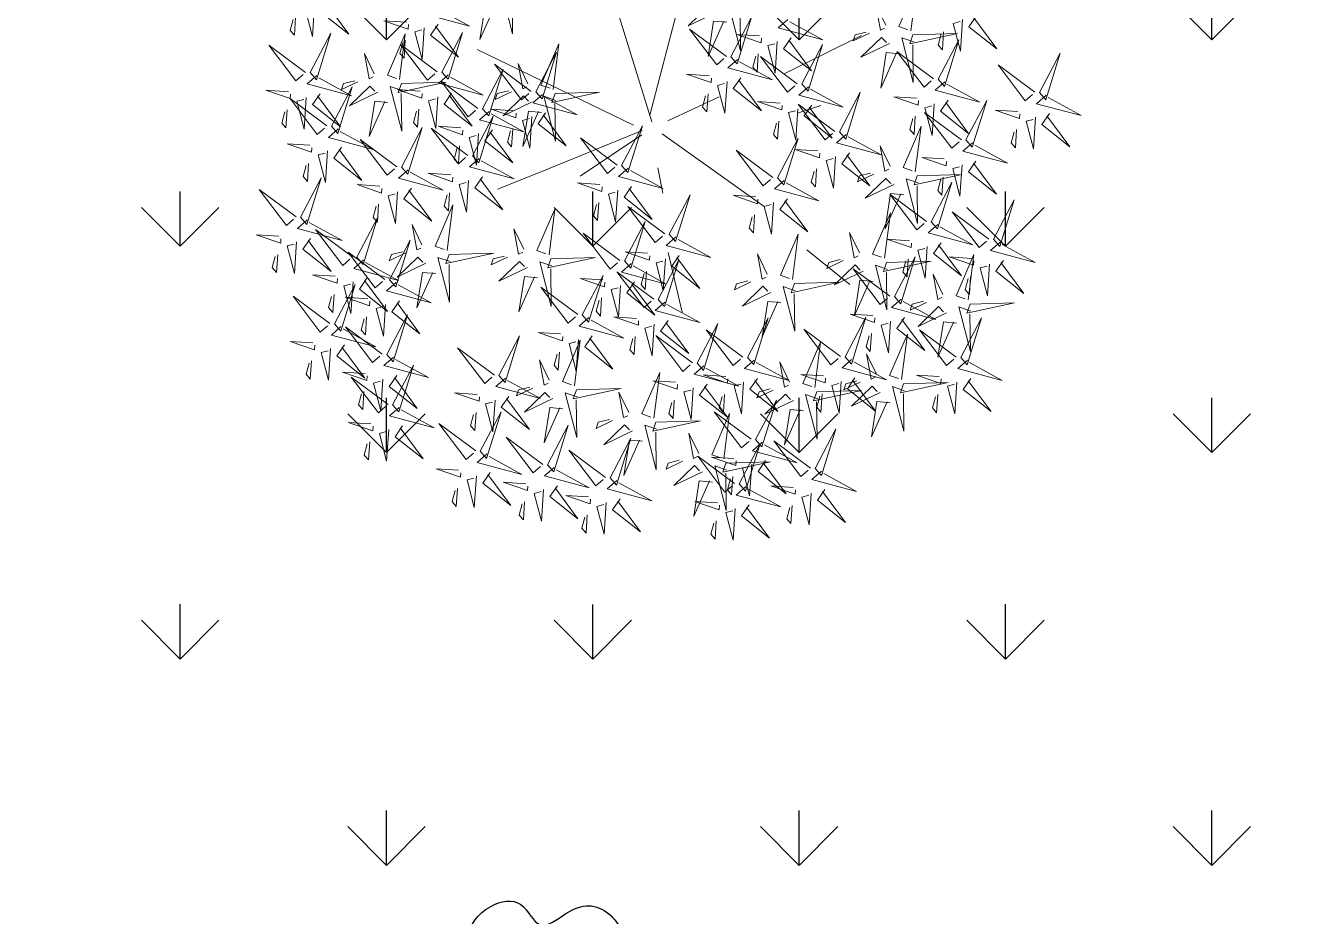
# Model space of a CAD drawing. Header units: inches. Extents: x -9 to 337, y -247 to 209.
# Drawn here: x 3.996 to 4.869, y 55.47 to 56.081 of the extents above; entities that cross this region are included whole.
import ezdxf

# ---------------------------------------------------------------- set-up
doc = ezdxf.new("R2010")
doc.units = ezdxf.units.IN
doc.header["$MEASUREMENT"] = 0
doc.linetypes.add('ACAD_ISO02W100', pattern=[15, 12, -3])
doc.layers.add('arboless', color=72, linetype='ACAD_ISO02W100')
doc.layers.add('Croto', color=16, linetype='Continuous', lineweight=5)

# ---------------------------------------------------------------- blocks, each defined once
blk = doc.blocks.new('purple flowers')
at = {"color": 202, "linetype": 'Continuous'}
blk.add_spline([(10.443, 12.058), (8.861, 11.482), (8.364, 12.473), (7.657, 13.189), (6.848, 14.189), (6.027, 15.48), (7.008, 16.122), (8.157, 17.837), (9.879, 17.779), (10.703, 16.677), (10.415, 15.422), (11.491, 14.728), (12.377, 14.038), (12.172, 12.117), (11.211, 11.637), (10.451, 12.067)], degree=3, dxfattribs=at)
blk = doc.blocks.new('A$C1CBF2075')
at = {"layer": 'Croto', "color": 32}
for p, q in [((0.33427, 0.33866), (0.38477, 0.45875)), ((0.32224, 0.33145), (0.27174, 0.44434)), ((0.31984, 0.33626), (0.24529, 0.3867)), ((0.40882, 0.35787), (0.44249, 0.36988)), ((0.33186, 0.33145), (0.40882, 0.35787)), ((0.33427, 0.32905), (0.38958, 0.33626)), ((0.31263, 0.32425), (0.27174, 0.31224)), ((0.32224, 0.31945), (0.3006, 0.22818)), ((0.34148, 0.30263), (0.3511, 0.28582)), ((0.22365, 0.29303), (0.16112, 0.27621)), ((0.23567, 0.2642), (0.21884, 0.257)), ((0.37756, 0.24979), (0.3992, 0.20896)), ((0.2982, 0.18254), (0.29098, 0.14171))]:
    blk.add_line(p, q, dxfattribs=at)
at = {"layer": 'Croto', "color": 40}
for points in [[(0.45451, 0.56443), (0.47134, 0.54762), (0.46172, 0.56684), (0.45691, 0.56443)], [(0.47134, 0.56684), (0.48096, 0.55723), (0.48096, 0.56203), (0.47375, 0.56684)], [(0.49299, 0.53081), (0.5002, 0.56443), (0.50261, 0.53081), (0.49539, 0.53081)], [(0.44489, 0.55963), (0.45451, 0.55723), (0.4497, 0.53081), (0.44729, 0.55963)], [(0.49058, 0.52841), (0.45932, 0.54041), (0.49058, 0.5212), (0.49058, 0.52841)], [(0.52184, 0.5188), (0.53146, 0.50919), (0.53146, 0.51399), (0.52425, 0.5188)], [(0.44351, 0.48033), (0.41776, 0.50314), (0.44823, 0.48871), (0.44469, 0.48243)], [(0.46814, 0.49957), (0.48124, 0.50323), (0.47705, 0.50559), (0.46933, 0.50166)], [(0.56994, 0.45395), (0.57715, 0.48757), (0.57956, 0.45395), (0.57235, 0.45395)], [(0.44742, 0.4726), (0.45215, 0.48098), (0.4678, 0.45007), (0.44951, 0.47142)], [(0.46142, 0.47299), (0.46824, 0.48019), (0.48889, 0.46302), (0.46261, 0.47508)], [(0.50261, 0.48277), (0.51222, 0.48277), (0.49299, 0.45395), (0.50261, 0.48037)], [(0.51944, 0.47557), (0.53627, 0.45875), (0.52665, 0.47797), (0.52184, 0.47557)], [(0.53627, 0.47797), (0.54589, 0.46836), (0.54589, 0.47316), (0.53868, 0.47797)], [(0.41603, 0.46356), (0.38477, 0.47557), (0.41603, 0.45635), (0.41603, 0.46356)], [(0.50982, 0.47076), (0.51944, 0.46836), (0.51463, 0.44194), (0.51222, 0.47076)], [(0.48818, 0.43233), (0.49539, 0.46596), (0.4978, 0.43233), (0.49058, 0.43233)], [(0.56754, 0.45155), (0.53627, 0.46356), (0.56754, 0.44434), (0.56754, 0.45155)], [(0.42084, 0.44674), (0.43046, 0.44434), (0.42565, 0.41792), (0.42325, 0.44674)], [(0.48577, 0.42993), (0.45451, 0.44194), (0.48577, 0.42272), (0.48577, 0.42993)], [(0.50742, 0.42993), (0.51944, 0.44194), (0.50982, 0.42513), (0.50742, 0.42753)], [(0.55792, 0.40351), (0.56513, 0.43714), (0.56754, 0.40351), (0.56032, 0.40351)], [(0.57235, 0.43473), (0.58196, 0.43233), (0.57715, 0.40591), (0.57475, 0.43473)], [(0.46172, 0.40111), (0.47375, 0.41312), (0.46413, 0.3963), (0.46172, 0.39871)], [(0.49058, 0.41312), (0.5002, 0.41072), (0.49539, 0.3843), (0.49299, 0.41312)], [(0.57715, 0.40111), (0.58918, 0.41312), (0.57956, 0.3963), (0.57715, 0.39871)], [(0.3802, 0.40206), (0.40312, 0.40847), (0.38166, 0.40953), (0.38138, 0.40416)], [(0.37966, 0.39133), (0.38648, 0.39852), (0.40713, 0.38136), (0.38084, 0.39342)], [(0.40401, 0.3963), (0.41363, 0.3867), (0.41363, 0.3915), (0.40641, 0.3963)], [(0.47134, 0.3915), (0.48096, 0.38189), (0.48096, 0.3867), (0.47375, 0.3915)], [(0.52586, 0.37948), (0.53895, 0.38314), (0.53477, 0.3855), (0.52704, 0.38157)], [(0.56032, 0.3843), (0.56994, 0.38189), (0.56513, 0.35547), (0.56273, 0.3843)], [(0.51914, 0.3529), (0.52596, 0.36009), (0.54661, 0.34293), (0.52032, 0.35499)], [(0.60601, 0.35787), (0.61563, 0.35547), (0.61082, 0.32905), (0.60842, 0.35787)], [(0.19479, 0.32185), (0.20441, 0.32185), (0.18517, 0.29303), (0.19479, 0.31945)], [(0.25972, 0.31704), (0.27655, 0.30023), (0.26693, 0.31945), (0.26212, 0.31704)], [(0.37034, 0.2618), (0.37756, 0.29543), (0.37996, 0.2618), (0.37275, 0.2618)], [(0.60601, 0.29543), (0.61563, 0.29543), (0.59639, 0.2666), (0.60601, 0.29303)], [(0.22365, 0.23538), (0.23086, 0.26901), (0.23327, 0.23538), (0.22605, 0.23538)], [(0.45691, 0.257), (0.42565, 0.26901), (0.45691, 0.24979), (0.45691, 0.257)], [(0.50796, 0.23651), (0.5034, 0.25288), (0.51332, 0.23625), (0.51005, 0.23533)], [(0.53868, 0.24739), (0.5483, 0.24499), (0.54349, 0.21857), (0.54108, 0.24739)], [(0.58677, 0.21376), (0.59639, 0.21136), (0.59158, 0.18494), (0.58918, 0.21376)], [(0.41844, 0.17533), (0.42565, 0.20896), (0.42806, 0.17533), (0.42084, 0.17533)], [(0.49219, 0.18253), (0.50529, 0.18618), (0.5011, 0.18854), (0.49337, 0.18462)], [(0.52425, 0.15372), (0.53146, 0.18734), (0.53387, 0.15372), (0.52665, 0.15372)], [(0.55551, 0.17293), (0.56513, 0.17053), (0.56032, 0.14411), (0.55792, 0.17293)]]:
    blk.add_lwpolyline(points, dxfattribs=at)
at = {"layer": 'Croto', "color": 22}
for points in [[(0.51222, 0.52841), (0.52425, 0.54041), (0.51463, 0.5236), (0.51222, 0.526)], [(0.41122, 0.50919), (0.42325, 0.5212), (0.41363, 0.50439), (0.41122, 0.50679)], [(0.48818, 0.5236), (0.4978, 0.5236), (0.47856, 0.49478), (0.48818, 0.5212)], [(0.50501, 0.5164), (0.52184, 0.49958), (0.51222, 0.5188), (0.50742, 0.5164)], [(0.50742, 0.48998), (0.51463, 0.5236), (0.51703, 0.48998), (0.50982, 0.48998)], [(0.45505, 0.49591), (0.4505, 0.51228), (0.46042, 0.49565), (0.45714, 0.49473)], [(0.49539, 0.51159), (0.50501, 0.50919), (0.5002, 0.48277), (0.4978, 0.51159)], [(0.38717, 0.50439), (0.39679, 0.50439), (0.37756, 0.47557), (0.38717, 0.50199)], [(0.40401, 0.49718), (0.42084, 0.48037), (0.41122, 0.49958), (0.40641, 0.49718)], [(0.41844, 0.46596), (0.42565, 0.49958), (0.42806, 0.46596), (0.42084, 0.46596)], [(0.42084, 0.49958), (0.43046, 0.48998), (0.43046, 0.49478), (0.42325, 0.49958)], [(0.50501, 0.48757), (0.47375, 0.49958), (0.50501, 0.48037), (0.50501, 0.48757)], [(0.52665, 0.48757), (0.53868, 0.49958), (0.52906, 0.48277), (0.52665, 0.48517)], [(0.39439, 0.49238), (0.40401, 0.48998), (0.3992, 0.46356), (0.39679, 0.49238)], [(0.46197, 0.48373), (0.48488, 0.49013), (0.46342, 0.49119), (0.46315, 0.48582)], [(0.3368, 0.4726), (0.34152, 0.48098), (0.35718, 0.45007), (0.33889, 0.47142)], [(0.3508, 0.47299), (0.35762, 0.48019), (0.37827, 0.46302), (0.35198, 0.47508)], [(0.44442, 0.47706), (0.4186, 0.45573), (0.45069, 0.47352), (0.44442, 0.47706)], [(0.43768, 0.46356), (0.4497, 0.47557), (0.44008, 0.45875), (0.43768, 0.46115)], [(0.41363, 0.45875), (0.42325, 0.45875), (0.40401, 0.42993), (0.41363, 0.45635)], [(0.41363, 0.42513), (0.42084, 0.45875), (0.42325, 0.42513), (0.41603, 0.42513)], [(0.58918, 0.45155), (0.6012, 0.46356), (0.59158, 0.44674), (0.58918, 0.44914)], [(0.43046, 0.45155), (0.44729, 0.43473), (0.43768, 0.45395), (0.43287, 0.45155)], [(0.44729, 0.45395), (0.45691, 0.44434), (0.45691, 0.44914), (0.4497, 0.45395)], [(0.37515, 0.40831), (0.38236, 0.44194), (0.38477, 0.40831), (0.37756, 0.40831)], [(0.56513, 0.44674), (0.57475, 0.44674), (0.55551, 0.41792), (0.56513, 0.44434)], [(0.58196, 0.43954), (0.5988, 0.42272), (0.58918, 0.44194), (0.58437, 0.43954)], [(0.5988, 0.44194), (0.60842, 0.43233), (0.60842, 0.43714), (0.6012, 0.44194)], [(0.37329, 0.41425), (0.36873, 0.43062), (0.37865, 0.41398), (0.37538, 0.41307)], [(0.41122, 0.42272), (0.37996, 0.43473), (0.41122, 0.41552), (0.41122, 0.42272)], [(0.43287, 0.42272), (0.44489, 0.43473), (0.43527, 0.41792), (0.43287, 0.42032)], [(0.44249, 0.40351), (0.4497, 0.43714), (0.4521, 0.40351), (0.44489, 0.40351)], [(0.36174, 0.39867), (0.336, 0.42148), (0.36647, 0.40705), (0.36293, 0.40077)], [(0.48337, 0.42513), (0.49299, 0.42513), (0.47375, 0.3963), (0.48337, 0.42272)], [(0.37275, 0.40591), (0.34148, 0.41792), (0.37275, 0.39871), (0.37275, 0.40591)], [(0.39439, 0.40591), (0.40641, 0.41792), (0.39679, 0.40111), (0.39439, 0.40351)], [(0.40882, 0.41792), (0.41844, 0.41792), (0.3992, 0.3891), (0.40882, 0.41552)], [(0.44008, 0.40111), (0.40882, 0.41312), (0.44008, 0.3939), (0.44008, 0.40111)], [(0.42565, 0.41072), (0.44249, 0.3939), (0.43287, 0.41312), (0.42806, 0.41072)], [(0.44249, 0.41312), (0.4521, 0.40351), (0.4521, 0.40831), (0.44489, 0.41312)], [(0.5002, 0.41792), (0.51703, 0.40111), (0.50742, 0.42032), (0.50261, 0.41792)], [(0.51703, 0.42032), (0.52665, 0.41072), (0.52665, 0.41552), (0.51944, 0.42032)], [(0.55551, 0.40111), (0.52425, 0.41312), (0.55551, 0.3939), (0.55551, 0.40111)], [(0.41603, 0.40591), (0.42565, 0.40351), (0.42084, 0.37709), (0.41844, 0.40591)], [(0.5507, 0.37469), (0.55792, 0.40831), (0.56032, 0.37469), (0.55311, 0.37469)], [(0.60361, 0.37709), (0.61082, 0.41072), (0.61323, 0.37709), (0.60601, 0.37709)], [(0.36265, 0.3954), (0.33684, 0.37407), (0.36893, 0.39186), (0.36265, 0.3954)], [(0.37034, 0.40111), (0.37996, 0.40111), (0.36072, 0.37229), (0.37034, 0.39871)], [(0.36566, 0.39094), (0.37038, 0.39932), (0.38603, 0.3684), (0.36775, 0.38976)], [(0.38717, 0.3939), (0.40401, 0.37709), (0.39439, 0.3963), (0.38958, 0.3939)], [(0.43768, 0.3963), (0.44729, 0.3963), (0.42806, 0.36748), (0.43768, 0.3939)], [(0.51277, 0.37582), (0.50821, 0.39219), (0.51813, 0.37555), (0.51486, 0.37464)], [(0.55311, 0.3963), (0.56273, 0.3963), (0.54349, 0.36748), (0.55311, 0.3939)], [(0.37756, 0.3891), (0.38717, 0.3867), (0.38236, 0.36028), (0.37996, 0.3891)], [(0.44489, 0.3843), (0.45451, 0.38189), (0.4497, 0.35547), (0.44729, 0.3843)], [(0.45451, 0.3891), (0.47134, 0.37229), (0.46172, 0.3915), (0.45691, 0.3891)], [(0.50122, 0.36024), (0.47548, 0.38305), (0.50595, 0.36862), (0.5024, 0.36234)], [(0.5483, 0.37229), (0.51703, 0.3843), (0.5483, 0.36508), (0.5483, 0.37229)], [(0.56994, 0.3891), (0.58677, 0.37229), (0.57715, 0.3915), (0.57235, 0.3891)], [(0.6012, 0.37469), (0.56994, 0.3867), (0.6012, 0.36748), (0.6012, 0.37469)], [(0.56994, 0.37229), (0.58196, 0.3843), (0.57235, 0.36748), (0.56994, 0.36988)], [(0.58677, 0.3915), (0.59639, 0.38189), (0.59639, 0.3867), (0.58918, 0.3915)], [(0.62285, 0.37469), (0.63487, 0.3867), (0.62525, 0.36988), (0.62285, 0.37229)], [(0.2311, 0.36123), (0.25402, 0.36763), (0.23256, 0.3687), (0.23229, 0.36333)], [(0.2477, 0.33145), (0.25491, 0.36508), (0.25731, 0.33145), (0.2501, 0.33145)], [(0.51968, 0.36363), (0.5426, 0.37004), (0.52113, 0.3711), (0.52086, 0.36573)], [(0.54589, 0.36748), (0.55551, 0.36748), (0.53627, 0.33866), (0.54589, 0.36508)], [(0.5988, 0.36988), (0.60842, 0.36988), (0.58918, 0.34106), (0.5988, 0.36748)], [(0.58918, 0.33386), (0.59639, 0.36748), (0.5988, 0.33386), (0.59158, 0.33386)], [(0.61563, 0.36268), (0.63247, 0.34587), (0.62285, 0.36508), (0.61804, 0.36268)], [(0.63247, 0.36508), (0.64208, 0.35547), (0.64208, 0.36028), (0.63487, 0.36508)], [(0.21656, 0.35011), (0.22128, 0.35849), (0.23694, 0.32757), (0.21865, 0.34893)], [(0.23056, 0.35049), (0.23738, 0.35769), (0.25803, 0.34052), (0.23174, 0.35259)], [(0.36313, 0.32425), (0.37034, 0.35787), (0.37275, 0.32425), (0.36553, 0.32425)], [(0.50213, 0.35697), (0.47631, 0.33564), (0.50841, 0.35343), (0.50213, 0.35697)], [(0.50514, 0.35251), (0.50986, 0.36089), (0.52551, 0.32997), (0.50723, 0.35133)], [(0.55311, 0.35547), (0.56273, 0.35307), (0.55792, 0.32665), (0.55551, 0.35547)], [(0.56273, 0.36028), (0.57956, 0.34346), (0.56994, 0.36268), (0.56513, 0.36028)], [(0.57956, 0.36268), (0.58918, 0.35307), (0.58918, 0.35787), (0.58196, 0.36268)], [(0.24529, 0.32905), (0.21403, 0.34106), (0.24529, 0.32185), (0.24529, 0.32905)], [(0.21884, 0.32665), (0.23086, 0.33866), (0.22124, 0.32185), (0.21884, 0.32425)], [(0.26693, 0.32905), (0.27896, 0.34106), (0.26934, 0.32425), (0.26693, 0.32665)], [(0.45746, 0.32298), (0.4529, 0.33935), (0.46282, 0.32271), (0.45955, 0.3218)], [(0.58677, 0.33145), (0.55551, 0.34346), (0.58677, 0.32425), (0.58677, 0.33145)], [(0.60842, 0.33145), (0.62044, 0.34346), (0.61082, 0.32665), (0.60842, 0.32905)], [(0.61082, 0.30263), (0.61804, 0.33626), (0.62044, 0.30263), (0.61323, 0.30263)], [(0.38236, 0.32185), (0.39439, 0.33386), (0.38477, 0.31704), (0.38236, 0.31945)], [(0.47055, 0.32664), (0.48364, 0.33029), (0.47946, 0.33265), (0.47173, 0.32873)], [(0.58437, 0.32665), (0.59399, 0.32665), (0.57475, 0.29783), (0.58437, 0.32425)], [(0.22846, 0.31704), (0.23808, 0.30744), (0.23808, 0.31224), (0.23086, 0.31704)], [(0.24289, 0.32425), (0.2525, 0.32425), (0.23327, 0.29543), (0.24289, 0.32185)], [(0.27655, 0.31945), (0.28617, 0.30984), (0.28617, 0.31464), (0.27896, 0.31945)], [(0.35832, 0.31704), (0.36794, 0.31704), (0.3487, 0.28822), (0.35832, 0.31464)], [(0.46437, 0.31079), (0.48729, 0.3172), (0.46582, 0.31826), (0.46555, 0.31289)], [(0.6012, 0.31945), (0.61804, 0.30263), (0.60842, 0.32185), (0.60361, 0.31945)], [(0.61804, 0.32185), (0.62766, 0.31224), (0.62766, 0.31704), (0.62044, 0.32185)], [(0.202, 0.30984), (0.21162, 0.30744), (0.20681, 0.28102), (0.20441, 0.30984)], [(0.22124, 0.28102), (0.22846, 0.31464), (0.23086, 0.28102), (0.22365, 0.28102)], [(0.2501, 0.31224), (0.25972, 0.30984), (0.25491, 0.28342), (0.2525, 0.31224)], [(0.37515, 0.30984), (0.39198, 0.29303), (0.38236, 0.31224), (0.37756, 0.30984)], [(0.39198, 0.31224), (0.4016, 0.30263), (0.4016, 0.30744), (0.39439, 0.31224)], [(0.44983, 0.29967), (0.45455, 0.30805), (0.4702, 0.27713), (0.45192, 0.29849)], [(0.46383, 0.30006), (0.47065, 0.30725), (0.4913, 0.29008), (0.46501, 0.30215)], [(0.60842, 0.30023), (0.57715, 0.31224), (0.60842, 0.29303), (0.60842, 0.30023)], [(0.59158, 0.31464), (0.6012, 0.31224), (0.59639, 0.28582), (0.59399, 0.31464)], [(0.63006, 0.30023), (0.64208, 0.31224), (0.63247, 0.29543), (0.63006, 0.29783)], [(0.36553, 0.30503), (0.37515, 0.30263), (0.37034, 0.27621), (0.36794, 0.30503)], [(0.40882, 0.26901), (0.41603, 0.30263), (0.41844, 0.26901), (0.41122, 0.26901)], [(0.44682, 0.30413), (0.421, 0.2828), (0.4531, 0.30059), (0.44682, 0.30413)], [(0.53627, 0.2666), (0.54349, 0.30023), (0.54589, 0.2666), (0.53868, 0.2666)], [(0.21884, 0.27861), (0.18757, 0.29062), (0.21884, 0.27141), (0.21884, 0.27861)], [(0.24048, 0.27861), (0.2525, 0.29062), (0.24289, 0.27381), (0.24048, 0.27621)], [(0.45932, 0.2594), (0.46653, 0.29303), (0.46894, 0.2594), (0.46172, 0.2594)], [(0.62285, 0.28822), (0.63968, 0.27141), (0.63006, 0.29062), (0.62525, 0.28822)], [(0.63968, 0.29062), (0.6493, 0.28102), (0.6493, 0.28582), (0.64208, 0.29062)], [(0.40641, 0.2666), (0.37515, 0.27861), (0.40641, 0.2594), (0.40641, 0.2666)], [(0.42806, 0.2666), (0.44008, 0.27861), (0.43046, 0.2618), (0.42806, 0.2642)], [(0.61323, 0.28342), (0.62285, 0.28102), (0.61804, 0.2546), (0.61563, 0.28342)], [(0.21643, 0.27381), (0.22605, 0.27381), (0.20681, 0.24499), (0.21643, 0.27141)], [(0.23327, 0.2666), (0.2501, 0.24979), (0.24048, 0.26901), (0.23567, 0.2666)], [(0.2501, 0.26901), (0.25972, 0.2594), (0.25972, 0.2642), (0.2525, 0.26901)], [(0.28136, 0.24018), (0.28858, 0.27381), (0.29098, 0.24018), (0.28377, 0.24018)], [(0.38958, 0.2594), (0.4016, 0.27141), (0.39198, 0.2546), (0.38958, 0.257)], [(0.47856, 0.257), (0.49058, 0.26901), (0.48096, 0.25219), (0.47856, 0.2546)], [(0.53387, 0.2642), (0.50261, 0.27621), (0.53387, 0.257), (0.53387, 0.2642)], [(0.55551, 0.2642), (0.56754, 0.27621), (0.55792, 0.2594), (0.55551, 0.2618)], [(0.22365, 0.2618), (0.23327, 0.2594), (0.22846, 0.23298), (0.22605, 0.2618)], [(0.40401, 0.2618), (0.41363, 0.2618), (0.39439, 0.23298), (0.40401, 0.2594)], [(0.53146, 0.2594), (0.54108, 0.2594), (0.52184, 0.23058), (0.53146, 0.257)], [(0.58437, 0.23298), (0.59158, 0.2666), (0.59399, 0.23298), (0.58677, 0.23298)], [(0.13479, 0.24683), (0.13952, 0.25521), (0.15517, 0.22429), (0.13689, 0.24565)], [(0.3006, 0.23778), (0.31263, 0.24979), (0.30301, 0.23298), (0.3006, 0.23538)], [(0.36553, 0.2546), (0.37515, 0.2546), (0.35591, 0.22577), (0.36553, 0.25219)], [(0.38236, 0.24739), (0.3992, 0.23058), (0.38958, 0.24979), (0.38477, 0.24739)], [(0.3992, 0.24979), (0.40882, 0.24018), (0.40882, 0.24499), (0.4016, 0.24979)], [(0.41122, 0.24979), (0.42084, 0.24739), (0.41603, 0.22097), (0.41363, 0.24979)], [(0.42084, 0.2546), (0.43768, 0.23778), (0.42806, 0.257), (0.42325, 0.2546)], [(0.43768, 0.257), (0.44729, 0.24739), (0.44729, 0.25219), (0.44008, 0.257)], [(0.45451, 0.25219), (0.46413, 0.25219), (0.44489, 0.22337), (0.45451, 0.24979)], [(0.5483, 0.25219), (0.56513, 0.23538), (0.55551, 0.2546), (0.5507, 0.25219)], [(0.56513, 0.2546), (0.57475, 0.24499), (0.57475, 0.24979), (0.56754, 0.2546)], [(0.22124, 0.23298), (0.18998, 0.24499), (0.22124, 0.22577), (0.22124, 0.23298)], [(0.24289, 0.23298), (0.25491, 0.24499), (0.24529, 0.22818), (0.24289, 0.23058)], [(0.37275, 0.24259), (0.38236, 0.24018), (0.37756, 0.21376), (0.37515, 0.24259)], [(0.40641, 0.22818), (0.37515, 0.24018), (0.40641, 0.22097), (0.40641, 0.22818)], [(0.42806, 0.22818), (0.44008, 0.24018), (0.43046, 0.22337), (0.42806, 0.22577)], [(0.49641, 0.22094), (0.47067, 0.24374), (0.50114, 0.22931), (0.49759, 0.22303)], [(0.47134, 0.24499), (0.48818, 0.22818), (0.47856, 0.24739), (0.47375, 0.24499)], [(0.48818, 0.24739), (0.4978, 0.23778), (0.4978, 0.24259), (0.49058, 0.24739)], [(0.52105, 0.24017), (0.53414, 0.24383), (0.52996, 0.24619), (0.52223, 0.24226)], [(0.58196, 0.23058), (0.5507, 0.24259), (0.58196, 0.22337), (0.58196, 0.23058)], [(0.60361, 0.23058), (0.61563, 0.24259), (0.60601, 0.22577), (0.60361, 0.22818)], [(0.27655, 0.23298), (0.28617, 0.23298), (0.26693, 0.20416), (0.27655, 0.23058)], [(0.51487, 0.22433), (0.53779, 0.23073), (0.51632, 0.23179), (0.51605, 0.22642)], [(0.21884, 0.22818), (0.22846, 0.22818), (0.20922, 0.19935), (0.21884, 0.22577)], [(0.23567, 0.22097), (0.2525, 0.20416), (0.24289, 0.22337), (0.23808, 0.22097)], [(0.2525, 0.22337), (0.26212, 0.21376), (0.26212, 0.21857), (0.25491, 0.22337)], [(0.28377, 0.22097), (0.29339, 0.21857), (0.28858, 0.19215), (0.28617, 0.22097)], [(0.31022, 0.22818), (0.31984, 0.21857), (0.31984, 0.22337), (0.31263, 0.22818)], [(0.40401, 0.22337), (0.41363, 0.22337), (0.39439, 0.19455), (0.40401, 0.22097)], [(0.51433, 0.21359), (0.52115, 0.22079), (0.5418, 0.20362), (0.51551, 0.21568)], [(0.55311, 0.19215), (0.56032, 0.22577), (0.56273, 0.19215), (0.55551, 0.19215)], [(0.57956, 0.22577), (0.58918, 0.22577), (0.56994, 0.19695), (0.57956, 0.22337)], [(0.59639, 0.21857), (0.61323, 0.20176), (0.60361, 0.22097), (0.5988, 0.21857)], [(0.61323, 0.22097), (0.62285, 0.21136), (0.62285, 0.21617), (0.61563, 0.22097)], [(0.22605, 0.21617), (0.23567, 0.21376), (0.23086, 0.18734), (0.22846, 0.21617)], [(0.41122, 0.21136), (0.42084, 0.20896), (0.41603, 0.18254), (0.41363, 0.21136)], [(0.42084, 0.21617), (0.43768, 0.19935), (0.42806, 0.21857), (0.42325, 0.21617)], [(0.43768, 0.21857), (0.44729, 0.20896), (0.44729, 0.21376), (0.44008, 0.21857)], [(0.49732, 0.21766), (0.4715, 0.19633), (0.5036, 0.21412), (0.49732, 0.21766)], [(0.5507, 0.18975), (0.51944, 0.20176), (0.5507, 0.18254), (0.5507, 0.18975)], [(0.57235, 0.18975), (0.58437, 0.20176), (0.57475, 0.18494), (0.57235, 0.18734)], [(0.14429, 0.19695), (0.15391, 0.19455), (0.1491, 0.16813), (0.14669, 0.19695)], [(0.22285, 0.19213), (0.23595, 0.19579), (0.23176, 0.19815), (0.22404, 0.19423)], [(0.32086, 0.1729), (0.29512, 0.1957), (0.32559, 0.18128), (0.32204, 0.17499)], [(0.3455, 0.19213), (0.35859, 0.19579), (0.35441, 0.19815), (0.34668, 0.19423)], [(0.4791, 0.17887), (0.47455, 0.19524), (0.48446, 0.1786), (0.48119, 0.17769)], [(0.21668, 0.17629), (0.23959, 0.18269), (0.21813, 0.18375), (0.21786, 0.17839)], [(0.33932, 0.17629), (0.36224, 0.18269), (0.34077, 0.18375), (0.3405, 0.17839)], [(0.38717, 0.15372), (0.39439, 0.18734), (0.39679, 0.15372), (0.38958, 0.15372)], [(0.43768, 0.17293), (0.4497, 0.18494), (0.44008, 0.16813), (0.43768, 0.17053)], [(0.46756, 0.16329), (0.44181, 0.18609), (0.47228, 0.17167), (0.46874, 0.16539)], [(0.5483, 0.18494), (0.55792, 0.18494), (0.53868, 0.15612), (0.5483, 0.18254)], [(0.21613, 0.16555), (0.22295, 0.17275), (0.2436, 0.15558), (0.21732, 0.16765)], [(0.32477, 0.16517), (0.3295, 0.17355), (0.34515, 0.14263), (0.32687, 0.16399)], [(0.33878, 0.16555), (0.3456, 0.17275), (0.36625, 0.15558), (0.33996, 0.16765)], [(0.48601, 0.16668), (0.50893, 0.17309), (0.48747, 0.17415), (0.4872, 0.16878)], [(0.56513, 0.17774), (0.58196, 0.16092), (0.57235, 0.18014), (0.56754, 0.17774)], [(0.58196, 0.18014), (0.59158, 0.17053), (0.59158, 0.17533), (0.58437, 0.18014)], [(0.41363, 0.16813), (0.42325, 0.16813), (0.40401, 0.13931), (0.41363, 0.16573)], [(0.40641, 0.15132), (0.41844, 0.16333), (0.40882, 0.14651), (0.40641, 0.14891)], [(0.43046, 0.16092), (0.44729, 0.14411), (0.43768, 0.16333), (0.43287, 0.16092)], [(0.44729, 0.16333), (0.45691, 0.15372), (0.45691, 0.15852), (0.4497, 0.16333)], [(0.42084, 0.15612), (0.43046, 0.15372), (0.42565, 0.1273), (0.42325, 0.15612)], [(0.46847, 0.16002), (0.44265, 0.13869), (0.47474, 0.15648), (0.46847, 0.16002)], [(0.26225, 0.13154), (0.26698, 0.13992), (0.28263, 0.109), (0.26434, 0.13036)], [(0.41603, 0.14171), (0.42565, 0.1321), (0.42565, 0.13691), (0.41844, 0.14171)], [(0.18998, 0.09848), (0.19719, 0.1321), (0.1996, 0.09848), (0.19238, 0.09848)], [(0.44832, 0.10565), (0.42257, 0.12845), (0.45304, 0.11403), (0.4495, 0.10774)], [(0.36174, 0.10084), (0.336, 0.12365), (0.36647, 0.10922), (0.36293, 0.10294)], [(0.4497, 0.07926), (0.45932, 0.07926), (0.44008, 0.05044), (0.4497, 0.07686)], [(0.4016, 0.05524), (0.37034, 0.06725), (0.4016, 0.04804), (0.4016, 0.05524)], [(0.30975, 0.05914), (0.28393, 0.03781), (0.31602, 0.0556), (0.30975, 0.05914)]]:
    blk.add_lwpolyline(points, dxfattribs=at)
at = {"layer": 'Croto', "color": 16}
for points in [[(0.38638, 0.41791), (0.39948, 0.42156), (0.39529, 0.42392), (0.38756, 0.42)], [(0.36072, 0.32185), (0.32946, 0.33386), (0.36072, 0.31464), (0.36072, 0.32185)], [(0.44591, 0.3074), (0.42017, 0.33021), (0.45064, 0.31578), (0.44709, 0.3095)], [(0.21162, 0.31464), (0.22846, 0.29783), (0.21884, 0.31704), (0.21403, 0.31464)], [(0.13088, 0.25456), (0.10514, 0.27736), (0.13561, 0.26294), (0.13206, 0.25666)], [(0.14243, 0.27014), (0.13787, 0.28651), (0.14779, 0.26987), (0.14452, 0.26896)], [(0.15552, 0.2738), (0.16861, 0.27745), (0.16443, 0.27981), (0.1567, 0.27589)], [(0.36794, 0.2594), (0.33667, 0.27141), (0.36794, 0.25219), (0.36794, 0.2594)], [(0.14934, 0.25795), (0.17226, 0.26436), (0.15079, 0.26542), (0.15052, 0.26005)], [(0.40882, 0.23058), (0.41603, 0.2642), (0.41844, 0.23058), (0.41122, 0.23058)], [(0.13179, 0.25129), (0.10597, 0.22996), (0.13807, 0.24775), (0.13179, 0.25129)], [(0.14188, 0.21617), (0.1491, 0.24979), (0.1515, 0.21617), (0.14429, 0.21617)], [(0.1488, 0.24722), (0.15562, 0.25441), (0.17627, 0.23724), (0.14998, 0.24931)], [(0.27896, 0.23778), (0.2477, 0.24979), (0.27896, 0.23058), (0.27896, 0.23778)], [(0.46172, 0.24018), (0.47134, 0.23778), (0.46653, 0.21136), (0.46413, 0.24018)], [(0.08657, 0.23058), (0.09619, 0.22818), (0.09138, 0.20176), (0.08898, 0.23058)], [(0.09619, 0.23538), (0.11303, 0.21857), (0.10341, 0.23778), (0.0986, 0.23538)], [(0.11303, 0.23778), (0.12264, 0.22818), (0.12264, 0.23298), (0.11543, 0.23778)], [(0.13948, 0.21376), (0.10822, 0.22577), (0.13948, 0.20656), (0.13948, 0.21376)], [(0.16112, 0.21376), (0.17315, 0.22577), (0.16353, 0.20896), (0.16112, 0.21136)], [(0.29339, 0.22577), (0.31022, 0.20896), (0.3006, 0.22818), (0.29579, 0.22577)], [(0.50033, 0.21321), (0.50505, 0.22158), (0.5207, 0.19067), (0.50242, 0.21203)], [(0.13707, 0.20896), (0.14669, 0.20896), (0.12745, 0.18014), (0.13707, 0.20656)], [(0.15391, 0.20176), (0.17074, 0.18494), (0.16112, 0.20416), (0.15631, 0.20176)], [(0.15631, 0.16813), (0.16353, 0.20176), (0.16593, 0.16813), (0.15872, 0.16813)], [(0.17074, 0.20416), (0.18036, 0.19455), (0.18036, 0.19935), (0.17315, 0.20416)], [(0.20976, 0.18847), (0.20521, 0.20485), (0.21513, 0.18821), (0.21185, 0.18729)], [(0.33241, 0.18847), (0.32785, 0.20485), (0.33777, 0.18821), (0.3345, 0.18729)], [(0.09138, 0.15852), (0.0986, 0.19215), (0.101, 0.15852), (0.09379, 0.15852)], [(0.19822, 0.1729), (0.17247, 0.1957), (0.20294, 0.18128), (0.1994, 0.17499)], [(0.41603, 0.17293), (0.38477, 0.18494), (0.41603, 0.16573), (0.41603, 0.17293)], [(0.15391, 0.16573), (0.12264, 0.17774), (0.15391, 0.15852), (0.15391, 0.16573)], [(0.17555, 0.16573), (0.18757, 0.17774), (0.17796, 0.16092), (0.17555, 0.16333)], [(0.20213, 0.16517), (0.20686, 0.17355), (0.22251, 0.14263), (0.20422, 0.16399)], [(0.21643, 0.13931), (0.22365, 0.17293), (0.22605, 0.13931), (0.21884, 0.13931)], [(0.08898, 0.15612), (0.05772, 0.16813), (0.08898, 0.14891), (0.08898, 0.15612)], [(0.11062, 0.15612), (0.12264, 0.16813), (0.11303, 0.15132), (0.11062, 0.15372)], [(0.19913, 0.16962), (0.17331, 0.14829), (0.2054, 0.16608), (0.19913, 0.16962)], [(0.26988, 0.15485), (0.26533, 0.17122), (0.27525, 0.15458), (0.27197, 0.15367)], [(0.28297, 0.15851), (0.29607, 0.16217), (0.29188, 0.16453), (0.28416, 0.1606)], [(0.32177, 0.16962), (0.29595, 0.14829), (0.32805, 0.16608), (0.32177, 0.16962)], [(0.38477, 0.15132), (0.35351, 0.16333), (0.38477, 0.14411), (0.38477, 0.15132)], [(0.47147, 0.15556), (0.47619, 0.16394), (0.49185, 0.13302), (0.47356, 0.15438)], [(0.48547, 0.15595), (0.49229, 0.16314), (0.51294, 0.14597), (0.48665, 0.15804)], [(0.52184, 0.15132), (0.49058, 0.16333), (0.52184, 0.14411), (0.52184, 0.15132)], [(0.54349, 0.15132), (0.55551, 0.16333), (0.54589, 0.14651), (0.54349, 0.14891)], [(0.1515, 0.16092), (0.16112, 0.16092), (0.14188, 0.1321), (0.1515, 0.15852)], [(0.16834, 0.15372), (0.18517, 0.13691), (0.17555, 0.15612), (0.17074, 0.15372)], [(0.18517, 0.15612), (0.19479, 0.14651), (0.19479, 0.15132), (0.18757, 0.15612)], [(0.25834, 0.13927), (0.23259, 0.16208), (0.26306, 0.14765), (0.25952, 0.14137)], [(0.08657, 0.15132), (0.09619, 0.15132), (0.07695, 0.12249), (0.08657, 0.14891)], [(0.10341, 0.14411), (0.12024, 0.1273), (0.11062, 0.14651), (0.10581, 0.14411)], [(0.12024, 0.14651), (0.12986, 0.13691), (0.12986, 0.14171), (0.12264, 0.14651)], [(0.15872, 0.14891), (0.16834, 0.14651), (0.16353, 0.12009), (0.16112, 0.14891)], [(0.21403, 0.13691), (0.18277, 0.14891), (0.21403, 0.1297), (0.21403, 0.13691)], [(0.23567, 0.13691), (0.2477, 0.14891), (0.23808, 0.1321), (0.23567, 0.1345)], [(0.27415, 0.11529), (0.28136, 0.14891), (0.28377, 0.11529), (0.27655, 0.11529)], [(0.2768, 0.14267), (0.29971, 0.14907), (0.27825, 0.15013), (0.27798, 0.14476)], [(0.38236, 0.14651), (0.39198, 0.14651), (0.37275, 0.11769), (0.38236, 0.14411)], [(0.51944, 0.14651), (0.52906, 0.14651), (0.50982, 0.11769), (0.51944, 0.14411)], [(0.09379, 0.13931), (0.10341, 0.13691), (0.0986, 0.11049), (0.09619, 0.13931)], [(0.25925, 0.136), (0.23343, 0.11467), (0.26552, 0.13246), (0.25925, 0.136)], [(0.27625, 0.13193), (0.28307, 0.13913), (0.30372, 0.12196), (0.27744, 0.13402)], [(0.33186, 0.10568), (0.33908, 0.13931), (0.34148, 0.10568), (0.33427, 0.10568)], [(0.38958, 0.1345), (0.3992, 0.1321), (0.39439, 0.10568), (0.39198, 0.1345)], [(0.3992, 0.13931), (0.41603, 0.12249), (0.40641, 0.14171), (0.4016, 0.13931)], [(0.42325, 0.10328), (0.43046, 0.13691), (0.43287, 0.10328), (0.42565, 0.10328)], [(0.45986, 0.12122), (0.45531, 0.1376), (0.46523, 0.12096), (0.46195, 0.12004)], [(0.52665, 0.1345), (0.53627, 0.1321), (0.53146, 0.10568), (0.52906, 0.1345)], [(0.53627, 0.13931), (0.55311, 0.12249), (0.54349, 0.14171), (0.53868, 0.13931)], [(0.55311, 0.14171), (0.56273, 0.1321), (0.56273, 0.13691), (0.55551, 0.14171)], [(0.21162, 0.1321), (0.22124, 0.1321), (0.202, 0.10328), (0.21162, 0.1297)], [(0.22846, 0.1249), (0.24529, 0.10808), (0.23567, 0.1273), (0.23086, 0.1249)], [(0.27174, 0.11289), (0.24048, 0.1249), (0.27174, 0.10568), (0.27174, 0.11289)], [(0.24529, 0.1273), (0.25491, 0.11769), (0.25491, 0.12249), (0.2477, 0.1273)], [(0.29339, 0.11289), (0.30541, 0.1249), (0.29579, 0.10808), (0.29339, 0.11049)], [(0.37329, 0.11642), (0.36873, 0.13279), (0.37865, 0.11615), (0.37538, 0.11524)], [(0.38638, 0.12008), (0.39948, 0.12374), (0.39529, 0.1261), (0.38756, 0.12217)], [(0.47295, 0.12488), (0.48605, 0.12854), (0.48186, 0.1309), (0.47414, 0.12698)], [(0.21884, 0.12009), (0.22846, 0.11769), (0.22365, 0.09127), (0.22124, 0.12009)], [(0.32946, 0.10328), (0.2982, 0.11529), (0.32946, 0.09607), (0.32946, 0.10328)], [(0.3511, 0.10328), (0.36313, 0.11529), (0.35351, 0.09848), (0.3511, 0.10088)], [(0.45451, 0.08647), (0.46172, 0.12009), (0.46413, 0.08647), (0.45691, 0.08647)], [(0.46678, 0.10904), (0.48969, 0.11544), (0.46823, 0.1165), (0.46796, 0.11113)], [(0.18757, 0.09607), (0.15631, 0.10808), (0.18757, 0.08887), (0.18757, 0.09607)], [(0.20922, 0.09607), (0.22124, 0.10808), (0.21162, 0.09127), (0.20922, 0.09367)], [(0.24343, 0.09), (0.23887, 0.10637), (0.24879, 0.08973), (0.24552, 0.08882)], [(0.26934, 0.10808), (0.27896, 0.10808), (0.25972, 0.07926), (0.26934, 0.10568)], [(0.3802, 0.10424), (0.40312, 0.11064), (0.38166, 0.1117), (0.38138, 0.10633)], [(0.42084, 0.10088), (0.38958, 0.11289), (0.42084, 0.09367), (0.42084, 0.10088)], [(0.44249, 0.10088), (0.45451, 0.11289), (0.44489, 0.09607), (0.44249, 0.09848)], [(0.45223, 0.09792), (0.45696, 0.1063), (0.47261, 0.07538), (0.45432, 0.09674)], [(0.46623, 0.0983), (0.47305, 0.1055), (0.4937, 0.08833), (0.46742, 0.1004)], [(0.23188, 0.07442), (0.20614, 0.09723), (0.23661, 0.0828), (0.23307, 0.07652)], [(0.25652, 0.09366), (0.26962, 0.09732), (0.26543, 0.09968), (0.2577, 0.09575)], [(0.27655, 0.09607), (0.28617, 0.09367), (0.28136, 0.06725), (0.27896, 0.09607)], [(0.28617, 0.10088), (0.30301, 0.08406), (0.29339, 0.10328), (0.28858, 0.10088)], [(0.30301, 0.10328), (0.31263, 0.09367), (0.31263, 0.09848), (0.30541, 0.10328)], [(0.32705, 0.09848), (0.33667, 0.09848), (0.31743, 0.06965), (0.32705, 0.09607)], [(0.36265, 0.09757), (0.33684, 0.07624), (0.36893, 0.09403), (0.36265, 0.09757)], [(0.36566, 0.09311), (0.37038, 0.10149), (0.38603, 0.07058), (0.36775, 0.09193)], [(0.37966, 0.0935), (0.38648, 0.1007), (0.40713, 0.08353), (0.38084, 0.09559)], [(0.41844, 0.09607), (0.42806, 0.09607), (0.40882, 0.06725), (0.41844, 0.09367)], [(0.4521, 0.08406), (0.42084, 0.09607), (0.4521, 0.07686), (0.4521, 0.08406)], [(0.44923, 0.10237), (0.42341, 0.08104), (0.4555, 0.09883), (0.44923, 0.10237)], [(0.47375, 0.08406), (0.48577, 0.09607), (0.47615, 0.07926), (0.47375, 0.08166)], [(0.18517, 0.09127), (0.19479, 0.09127), (0.17555, 0.06245), (0.18517, 0.08887)], [(0.202, 0.08406), (0.21884, 0.06725), (0.20922, 0.08647), (0.20441, 0.08406)], [(0.21884, 0.08647), (0.22846, 0.07686), (0.22846, 0.08166), (0.22124, 0.08647)], [(0.32038, 0.07799), (0.31583, 0.09436), (0.32575, 0.07772), (0.32247, 0.07681)], [(0.33348, 0.08165), (0.34657, 0.08531), (0.34239, 0.08767), (0.33466, 0.08374)], [(0.33427, 0.08647), (0.34389, 0.08406), (0.33908, 0.05764), (0.33667, 0.08647)], [(0.34389, 0.09127), (0.36072, 0.07446), (0.3511, 0.09367), (0.34629, 0.09127)], [(0.36072, 0.09367), (0.37034, 0.08406), (0.37034, 0.08887), (0.36313, 0.09367)], [(0.40401, 0.05764), (0.41122, 0.09127), (0.41363, 0.05764), (0.40641, 0.05764)], [(0.43527, 0.08887), (0.4521, 0.07206), (0.44249, 0.09127), (0.43768, 0.08887)], [(0.4521, 0.09127), (0.46172, 0.08166), (0.46172, 0.08647), (0.45451, 0.09127)], [(0.19238, 0.07926), (0.202, 0.07686), (0.19719, 0.05044), (0.19479, 0.07926)], [(0.25034, 0.07782), (0.27326, 0.08422), (0.2518, 0.08528), (0.25152, 0.07991)], [(0.26693, 0.04804), (0.27415, 0.08166), (0.27655, 0.04804), (0.26934, 0.04804)], [(0.30884, 0.06241), (0.28309, 0.08522), (0.31356, 0.07079), (0.31002, 0.06451)], [(0.42565, 0.08406), (0.43527, 0.08166), (0.43046, 0.05524), (0.42806, 0.08406)], [(0.23279, 0.07115), (0.20698, 0.04982), (0.23907, 0.06761), (0.23279, 0.07115)], [(0.2358, 0.06669), (0.24052, 0.07507), (0.25617, 0.04416), (0.23789, 0.06551)], [(0.2498, 0.06708), (0.25662, 0.07428), (0.27727, 0.05711), (0.25098, 0.06917)], [(0.3273, 0.06581), (0.35021, 0.07221), (0.32875, 0.07327), (0.32848, 0.0679)], [(0.42325, 0.05524), (0.43527, 0.06725), (0.42565, 0.05044), (0.42325, 0.05284)], [(0.45691, 0.06725), (0.46653, 0.06485), (0.46172, 0.03843), (0.45932, 0.06725)], [(0.46653, 0.07206), (0.48337, 0.05524), (0.47375, 0.07446), (0.46894, 0.07206)], [(0.48337, 0.07446), (0.49299, 0.06485), (0.49299, 0.06965), (0.48577, 0.07446)], [(0.26453, 0.04564), (0.23327, 0.05764), (0.26453, 0.03843), (0.26453, 0.04564)], [(0.28617, 0.04564), (0.2982, 0.05764), (0.28858, 0.04083), (0.28617, 0.04323)], [(0.31275, 0.05468), (0.31748, 0.06306), (0.33313, 0.03215), (0.31484, 0.0535)], [(0.32676, 0.05507), (0.33357, 0.06227), (0.35422, 0.0451), (0.32794, 0.05716)], [(0.3992, 0.05044), (0.40882, 0.05044), (0.38958, 0.02162), (0.3992, 0.04804)], [(0.26212, 0.04083), (0.27174, 0.04083), (0.2525, 0.01201), (0.26212, 0.03843)], [(0.40641, 0.03843), (0.41603, 0.03603), (0.41122, 0.00961), (0.40882, 0.03843)], [(0.41603, 0.04323), (0.43287, 0.02642), (0.42325, 0.04564), (0.41844, 0.04323)], [(0.43287, 0.04564), (0.44249, 0.03603), (0.44249, 0.04083), (0.43527, 0.04564)], [(0.26934, 0.02882), (0.27896, 0.02642), (0.27415, 0), (0.27174, 0.02882)], [(0.27896, 0.03363), (0.29579, 0.01681), (0.28617, 0.03603), (0.28136, 0.03363)], [(0.29579, 0.03603), (0.30541, 0.02642), (0.30541, 0.03122), (0.2982, 0.03603)]]:
    blk.add_lwpolyline(points, dxfattribs=at)

msp = doc.modelspace()

# ---------------------------------------------------------------- hatches: boundary and pattern name
at = {"true_color": 0x136734, "transparency": 33554610}
h = msp.add_hatch(dxfattribs=at)
h.set_pattern_fill('GRASS', color=116, scale=0.2)
h.set_pattern_definition([(90, (35.07339, -33.30725), (-0.14142136, 0.14142136), [0.0375, -0.2453427]), (45, (35.07339, -33.30725), (-0.14142136, 0.14142136), [0.0375, -0.1625]), (135, (35.07339, -33.30725), (-0.14142136, -0.14142136), [0.0375, -0.1625])])
h.paths.add_polyline_path([(9.41562, 59.70883), (1.71562, 59.70883), (1.71562, 53.80883), (4.66562, 53.80883), (4.66562, 54.70883), (5.56562, 54.70883), (5.56562, 56.30338), (9.41562, 56.30338)])
h.paths.add_polyline_path([(4.93473, 57.24181), (5.43473, 57.24181), (5.43473, 56.74181), (4.93473, 56.74181)], flags=16)
h.paths.add_polyline_path([(4.93473, 56.64181), (5.43473, 56.64181), (5.43473, 56.14181), (4.93473, 56.14181)], flags=16)
h.paths.add_polyline_path([(4.93473, 56.04181), (5.43473, 56.04181), (5.43473, 55.54181), (4.93473, 55.54181)], flags=16)
h.paths.add_polyline_path([(4.93473, 55.44181), (5.43473, 55.44181), (5.43473, 54.94181), (4.93473, 54.94181)], flags=16)

# ---------------------------------------------------------------- block references
at = {"layer": 'arboless', "xscale": 0.01498775189071325, "yscale": 0.01498775189071325, "zscale": 0.01498775189071325, "rotation": 56.68253008931833}
msp.add_blockref('purple flowers', (4.45644, 55.20724), dxfattribs=at)
at = {"layer": 'Croto', "extrusion": (-9.50872e-05, -0.000298031, -1), "xscale": 0.913316137740203, "yscale": 0.913316137740203, "zscale": -0.9133161379708651, "rotation": 318.7292280078341}
msp.add_blockref('A$C1CBF2075', (-4.84632, 55.98159, -0.01712), dxfattribs=at)

doc.saveas('drawing.dxf')
